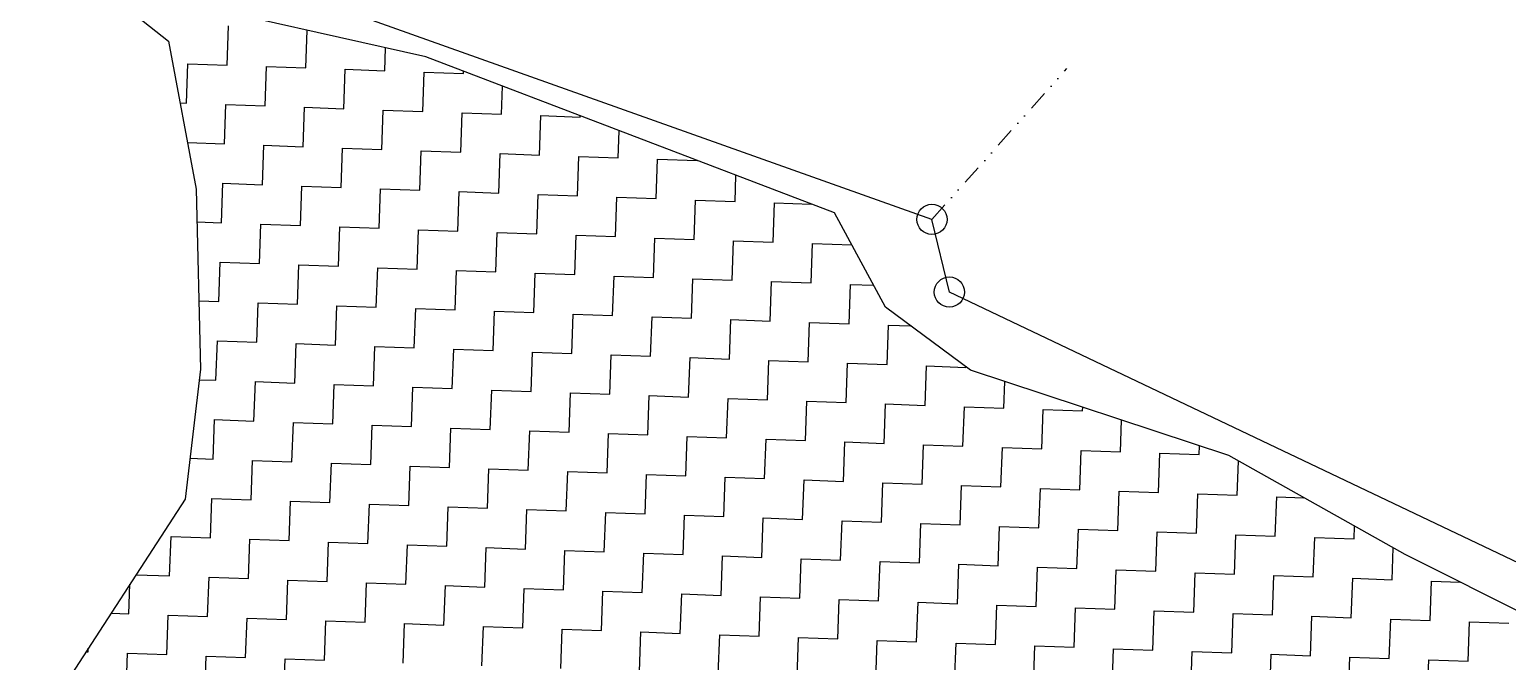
# Model space of a CAD drawing. Header units: metres. Extents: x 287345 to 291891, y 1993918 to 1999987.
# Drawn here: x 291171.7 to 291549, y 1997480.4 to 1997641.6 of the extents above; entities that cross this region are included whole.
import ezdxf

# ---------------------------------------------------------------- set-up
doc = ezdxf.new("R2010")
doc.units = ezdxf.units.M
doc.header["$MEASUREMENT"] = 0
doc.linetypes.add('DIVIDE', pattern=[1.25, 0.5, -0.25, 0, -0.25, 0, -0.25])
for name, color, linetype in [('POLY_HATCH', 12, 'Continuous'), ('V_BOUND_LINE', 7, 'Continuous'), ('V_DIVIDE_LINE', 7, 'DIVIDE')]:
    doc.layers.add(name, color=color, linetype=linetype)

msp = doc.modelspace()

# ---------------------------------------------------------------- linework, layer by layer
for centre in [(291402.09, 1997593.19), (291406.55, 1997574.65)]:
    msp.add_circle(centre, 3.85)
at = {"layer": 'POLY_HATCH'}
for p, q in [((291186.95, 1997654.68), (291207.24, 1997638.67)), ((291272.93, 1997634.65), (291228.79, 1997644.55)), ((291207.24, 1997638.67), (291214.24, 1997600.9)), ((291377.19, 1997594.83), (291272.93, 1997634.65)), ((291214.24, 1997600.9), (291215.4, 1997555.01)), ((291390.24, 1997570.75), (291377.19, 1997594.83)), ((291411.92, 1997554.69), (291390.24, 1997570.75)), ((291215.4, 1997555.01), (291211.45, 1997521.8)), ((291477.89, 1997532.9), (291411.92, 1997554.69)), ((291522.88, 1997507.69), (291477.89, 1997532.9)), ((291211.45, 1997521.8), (291171.74, 1997460.67)), ((291555.67, 1997491.24), (291522.88, 1997507.69))]:
    msp.add_line(p, q, dxfattribs=at)
at = {"layer": 'POLY_HATCH', "linetype": 'Continuous'}
for p, q in [((291222.18, 1997632.57), (291222.54, 1997642.62)), ((291242.29, 1997631.86), (291242.63, 1997641.45)), ((291262.4, 1997631.15), (291262.6, 1997636.97)), ((291211.77, 1997622.87), (291212.13, 1997632.92)), ((291212.13, 1997632.92), (291222.18, 1997632.57)), ((291231.88, 1997622.16), (291232.24, 1997632.21)), ((291232.24, 1997632.21), (291242.29, 1997631.86)), ((291251.99, 1997621.45), (291252.34, 1997631.5)), ((291252.34, 1997631.5), (291262.4, 1997631.15)), ((291272.1, 1997620.74), (291272.45, 1997630.79)), ((291272.45, 1997630.79), (291282.51, 1997630.43)), ((291282.51, 1997630.43), (291282.53, 1997630.98)), ((291292.21, 1997620.02), (291292.46, 1997627.19)), ((291210.16, 1997622.93), (291211.77, 1997622.87)), ((291221.47, 1997612.46), (291221.83, 1997622.51)), ((291221.83, 1997622.51), (291231.88, 1997622.16)), ((291241.58, 1997611.75), (291241.93, 1997621.8)), ((291241.93, 1997621.8), (291251.99, 1997621.45)), ((291261.69, 1997611.04), (291262.04, 1997621.09)), ((291262.04, 1997621.09), (291272.1, 1997620.74)), ((291281.8, 1997610.33), (291282.15, 1997620.38)), ((291282.15, 1997620.38), (291292.21, 1997620.02)), ((291301.91, 1997609.61), (291302.26, 1997619.67)), ((291302.26, 1997619.67), (291312.32, 1997619.31)), ((291312.32, 1997619.31), (291312.33, 1997619.6)), ((291322.01, 1997608.9), (291322.26, 1997615.81)), ((291212.04, 1997612.79), (291221.47, 1997612.46)), ((291231.17, 1997602.05), (291231.52, 1997612.1)), ((291231.52, 1997612.1), (291241.58, 1997611.75)), ((291251.28, 1997601.34), (291251.63, 1997611.39)), ((291251.63, 1997611.39), (291261.69, 1997611.04)), ((291271.39, 1997600.63), (291271.74, 1997610.68)), ((291271.74, 1997610.68), (291281.8, 1997610.33)), ((291291.49, 1997599.92), (291291.85, 1997609.97)), ((291291.85, 1997609.97), (291301.91, 1997609.61)), ((291311.6, 1997599.2), (291311.96, 1997609.26)), ((291311.96, 1997609.26), (291322.01, 1997608.9)), ((291331.71, 1997598.49), (291332.07, 1997608.55)), ((291332.07, 1997608.55), (291342.12, 1997608.19)), ((291342.12, 1997608.19), (291342.12, 1997608.22)), ((291351.82, 1997597.78), (291352.06, 1997604.43)), ((291220.76, 1997592.35), (291221.11, 1997602.41)), ((291221.11, 1997602.41), (291231.17, 1997602.05)), ((291240.87, 1997591.64), (291241.22, 1997601.69)), ((291241.22, 1997601.69), (291251.28, 1997601.34)), ((291260.98, 1997590.93), (291261.33, 1997600.98)), ((291261.33, 1997600.98), (291271.39, 1997600.63)), ((291281.08, 1997590.22), (291281.44, 1997600.27)), ((291281.44, 1997600.27), (291291.49, 1997599.92)), ((291301.19, 1997589.5), (291301.55, 1997599.56)), ((291301.55, 1997599.56), (291311.6, 1997599.2)), ((291321.3, 1997588.79), (291321.66, 1997598.85)), ((291321.66, 1997598.85), (291331.71, 1997598.49)), ((291341.41, 1997588.08), (291341.77, 1997598.14)), ((291341.77, 1997598.14), (291351.82, 1997597.78)), ((291361.52, 1997587.37), (291361.88, 1997597.42)), ((291361.88, 1997597.42), (291371.27, 1997597.09)), ((291214.45, 1997592.57), (291220.76, 1997592.35)), ((291230.46, 1997581.94), (291230.81, 1997592)), ((291230.81, 1997592), (291240.87, 1997591.64)), ((291250.57, 1997581.23), (291250.92, 1997591.28)), ((291250.92, 1997591.28), (291260.98, 1997590.93)), ((291270.67, 1997580.52), (291271.03, 1997590.57)), ((291271.03, 1997590.57), (291281.08, 1997590.22)), ((291290.78, 1997579.81), (291291.14, 1997589.86)), ((291291.14, 1997589.86), (291301.19, 1997589.5)), ((291310.89, 1997579.09), (291311.25, 1997589.15)), ((291311.25, 1997589.15), (291321.3, 1997588.79)), ((291331, 1997578.38), (291331.36, 1997588.44)), ((291331.36, 1997588.44), (291341.41, 1997588.08)), ((291351.11, 1997577.67), (291351.47, 1997587.73)), ((291351.47, 1997587.73), (291361.52, 1997587.37)), ((291371.22, 1997576.96), (291371.58, 1997587.01)), ((291371.58, 1997587.01), (291381.62, 1997586.66)), ((291220.05, 1997572.24), (291220.4, 1997582.3)), ((291220.4, 1997582.3), (291230.46, 1997581.94)), ((291240.16, 1997571.53), (291240.51, 1997581.59)), ((291240.51, 1997581.59), (291250.57, 1997581.23)), ((291260.26, 1997570.82), (291260.62, 1997580.87)), ((291260.62, 1997580.87), (291270.67, 1997580.52)), ((291280.37, 1997570.11), (291280.73, 1997580.16)), ((291280.73, 1997580.16), (291290.78, 1997579.81)), ((291300.48, 1997569.4), (291300.84, 1997579.45)), ((291300.84, 1997579.45), (291310.89, 1997579.09)), ((291320.59, 1997568.68), (291320.95, 1997578.74)), ((291320.95, 1997578.74), (291331, 1997578.38)), ((291340.7, 1997567.97), (291341.06, 1997578.03)), ((291341.06, 1997578.03), (291351.11, 1997577.67)), ((291360.81, 1997567.26), (291361.16, 1997577.32)), ((291361.16, 1997577.32), (291371.22, 1997576.96)), ((291380.92, 1997566.55), (291381.27, 1997576.6)), ((291381.27, 1997576.6), (291387.18, 1997576.4)), ((291214.96, 1997572.42), (291220.05, 1997572.24)), ((291229.74, 1997561.83), (291230.1, 1997571.89)), ((291230.1, 1997571.89), (291240.16, 1997571.53)), ((291249.85, 1997561.12), (291250.21, 1997571.17)), ((291250.21, 1997571.17), (291260.26, 1997570.82)), ((291269.96, 1997560.41), (291270.32, 1997570.46)), ((291270.32, 1997570.46), (291280.37, 1997570.11)), ((291290.07, 1997559.7), (291290.43, 1997569.75)), ((291290.43, 1997569.75), (291300.48, 1997569.4)), ((291310.18, 1997558.99), (291310.54, 1997569.04)), ((291310.54, 1997569.04), (291320.59, 1997568.68)), ((291330.29, 1997558.27), (291330.65, 1997568.33)), ((291330.65, 1997568.33), (291340.7, 1997567.97)), ((291350.4, 1997557.56), (291350.75, 1997567.62)), ((291350.75, 1997567.62), (291360.81, 1997567.26)), ((291370.51, 1997556.85), (291370.86, 1997566.91)), ((291370.86, 1997566.91), (291380.92, 1997566.55)), ((291390.62, 1997556.14), (291390.97, 1997566.19)), ((291390.97, 1997566.19), (291396.66, 1997565.99)), ((291219.33, 1997552.13), (291219.69, 1997562.19)), ((291219.69, 1997562.19), (291229.74, 1997561.83)), ((291239.44, 1997551.42), (291239.8, 1997561.48)), ((291239.8, 1997561.48), (291249.85, 1997561.12)), ((291259.55, 1997550.71), (291259.91, 1997560.76)), ((291259.91, 1997560.76), (291269.96, 1997560.41)), ((291279.66, 1997550), (291280.02, 1997560.05)), ((291280.02, 1997560.05), (291290.07, 1997559.7)), ((291299.77, 1997549.29), (291300.13, 1997559.34)), ((291300.13, 1997559.34), (291310.18, 1997558.99)), ((291319.88, 1997548.58), (291320.24, 1997558.63)), ((291320.24, 1997558.63), (291330.29, 1997558.27)), ((291339.99, 1997547.86), (291340.34, 1997557.92)), ((291340.34, 1997557.92), (291350.4, 1997557.56)), ((291360.1, 1997547.15), (291360.45, 1997557.21)), ((291360.45, 1997557.21), (291370.51, 1997556.85)), ((291380.21, 1997546.44), (291380.56, 1997556.5)), ((291380.56, 1997556.5), (291390.62, 1997556.14)), ((291400.32, 1997545.73), (291400.67, 1997555.78)), ((291400.67, 1997555.78), (291410.73, 1997555.43)), ((291410.73, 1997555.43), (291410.73, 1997555.57)), ((291215.08, 1997552.28), (291219.33, 1997552.13)), ((291229.03, 1997541.72), (291229.39, 1997551.78)), ((291229.39, 1997551.78), (291239.44, 1997551.42)), ((291249.14, 1997541.01), (291249.5, 1997551.07)), ((291249.5, 1997551.07), (291259.55, 1997550.71)), ((291269.25, 1997540.3), (291269.61, 1997550.35)), ((291269.61, 1997550.35), (291279.66, 1997550)), ((291420.42, 1997545.02), (291420.66, 1997551.81)), ((291289.36, 1997539.59), (291289.72, 1997549.64)), ((291289.72, 1997549.64), (291299.77, 1997549.29)), ((291309.47, 1997538.88), (291309.82, 1997548.93)), ((291309.82, 1997548.93), (291319.88, 1997548.58)), ((291329.58, 1997538.17), (291329.93, 1997548.22)), ((291329.93, 1997548.22), (291339.99, 1997547.86)), ((291349.69, 1997537.45), (291350.04, 1997547.51)), ((291350.04, 1997547.51), (291360.1, 1997547.15)), ((291369.8, 1997536.74), (291370.15, 1997546.8)), ((291370.15, 1997546.8), (291380.21, 1997546.44)), ((291389.91, 1997536.03), (291390.26, 1997546.08)), ((291390.26, 1997546.08), (291400.32, 1997545.73)), ((291410.01, 1997535.32), (291410.37, 1997545.37)), ((291410.37, 1997545.37), (291420.42, 1997545.02)), ((291430.12, 1997534.61), (291430.48, 1997544.66)), ((291430.48, 1997544.66), (291440.53, 1997544.31)), ((291440.53, 1997544.31), (291440.57, 1997545.23)), ((291218.62, 1997532.02), (291218.98, 1997542.08)), ((291218.98, 1997542.08), (291229.03, 1997541.72)), ((291238.73, 1997531.31), (291239.09, 1997541.37)), ((291239.09, 1997541.37), (291249.14, 1997541.01)), ((291258.84, 1997530.6), (291259.2, 1997540.66)), ((291259.2, 1997540.66), (291269.25, 1997540.3)), ((291278.95, 1997529.89), (291279.31, 1997539.94)), ((291279.31, 1997539.94), (291289.36, 1997539.59)), ((291299.06, 1997529.18), (291299.41, 1997539.23)), ((291299.41, 1997539.23), (291309.47, 1997538.88)), ((291450.23, 1997533.9), (291450.52, 1997541.95)), ((291319.17, 1997528.47), (291319.52, 1997538.52)), ((291319.52, 1997538.52), (291329.58, 1997538.17)), ((291339.28, 1997527.75), (291339.63, 1997537.81)), ((291339.63, 1997537.81), (291349.69, 1997537.45)), ((291359.39, 1997527.04), (291359.74, 1997537.1)), ((291359.74, 1997537.1), (291369.8, 1997536.74)), ((291379.49, 1997526.33), (291379.85, 1997536.39)), ((291379.85, 1997536.39), (291389.91, 1997536.03)), ((291399.6, 1997525.62), (291399.96, 1997535.67)), ((291399.96, 1997535.67), (291410.01, 1997535.32)), ((291470.34, 1997533.18), (291470.42, 1997535.37)), ((291212.69, 1997532.23), (291218.62, 1997532.02)), ((291228.32, 1997521.61), (291228.68, 1997531.67)), ((291228.68, 1997531.67), (291238.73, 1997531.31)), ((291419.71, 1997524.91), (291420.07, 1997534.96)), ((291420.07, 1997534.96), (291430.12, 1997534.61)), ((291439.82, 1997524.2), (291440.18, 1997534.25)), ((291440.18, 1997534.25), (291450.23, 1997533.9)), ((291459.93, 1997523.49), (291460.29, 1997533.54)), ((291460.29, 1997533.54), (291470.34, 1997533.18)), ((291480.04, 1997522.77), (291480.35, 1997531.53)), ((291248.43, 1997520.9), (291248.79, 1997530.96)), ((291248.79, 1997530.96), (291258.84, 1997530.6)), ((291268.54, 1997520.19), (291268.9, 1997530.25)), ((291268.9, 1997530.25), (291278.95, 1997529.89)), ((291288.65, 1997519.48), (291289, 1997529.53)), ((291289, 1997529.53), (291299.06, 1997529.18)), ((291308.76, 1997518.77), (291309.11, 1997528.82)), ((291309.11, 1997528.82), (291319.17, 1997528.47)), ((291328.87, 1997518.06), (291329.22, 1997528.11)), ((291329.22, 1997528.11), (291339.28, 1997527.75)), ((291348.98, 1997517.34), (291349.33, 1997527.4)), ((291349.33, 1997527.4), (291359.39, 1997527.04)), ((291369.08, 1997516.63), (291369.44, 1997526.69)), ((291369.44, 1997526.69), (291379.49, 1997526.33)), ((291389.19, 1997515.92), (291389.55, 1997525.98)), ((291389.55, 1997525.98), (291399.6, 1997525.62)), ((291409.3, 1997515.21), (291409.66, 1997525.26)), ((291409.66, 1997525.26), (291419.71, 1997524.91)), ((291429.41, 1997514.5), (291429.77, 1997524.55)), ((291429.77, 1997524.55), (291439.82, 1997524.2)), ((291449.52, 1997513.79), (291449.88, 1997523.84)), ((291449.88, 1997523.84), (291459.93, 1997523.49)), ((291217.91, 1997511.92), (291218.27, 1997521.97)), ((291218.27, 1997521.97), (291228.32, 1997521.61)), ((291238.02, 1997511.2), (291238.38, 1997521.26)), ((291238.38, 1997521.26), (291248.43, 1997520.9)), ((291258.13, 1997510.49), (291258.49, 1997520.55)), ((291258.49, 1997520.55), (291268.54, 1997520.19)), ((291469.63, 1997513.08), (291469.99, 1997523.13)), ((291469.99, 1997523.13), (291480.04, 1997522.77)), ((291489.74, 1997512.36), (291490.09, 1997522.42)), ((291490.09, 1997522.42), (291497.04, 1997522.17)), ((291278.24, 1997509.78), (291278.59, 1997519.84)), ((291278.59, 1997519.84), (291288.65, 1997519.48)), ((291298.35, 1997509.07), (291298.7, 1997519.12)), ((291298.7, 1997519.12), (291308.76, 1997518.77)), ((291318.46, 1997508.36), (291318.81, 1997518.41)), ((291318.81, 1997518.41), (291328.87, 1997518.06)), ((291338.57, 1997507.65), (291338.92, 1997517.7)), ((291338.92, 1997517.7), (291348.98, 1997517.34)), ((291358.67, 1997506.93), (291359.03, 1997516.99)), ((291359.03, 1997516.99), (291369.08, 1997516.63)), ((291378.78, 1997506.22), (291379.14, 1997516.28)), ((291379.14, 1997516.28), (291389.19, 1997515.92)), ((291398.89, 1997505.51), (291399.25, 1997515.57)), ((291399.25, 1997515.57), (291409.3, 1997515.21)), ((291419, 1997504.8), (291419.36, 1997514.85)), ((291419.36, 1997514.85), (291429.41, 1997514.5)), ((291439.11, 1997504.09), (291439.47, 1997514.14)), ((291439.47, 1997514.14), (291449.52, 1997513.79)), ((291459.22, 1997503.38), (291459.57, 1997513.43)), ((291459.57, 1997513.43), (291469.63, 1997513.08)), ((291479.33, 1997502.66), (291479.68, 1997512.72)), ((291479.68, 1997512.72), (291489.74, 1997512.36)), ((291509.85, 1997511.65), (291509.96, 1997514.93)), ((291207.5, 1997502.22), (291207.86, 1997512.27)), ((291207.86, 1997512.27), (291217.91, 1997511.92)), ((291227.61, 1997501.5), (291227.97, 1997511.56)), ((291227.97, 1997511.56), (291238.02, 1997511.2)), ((291247.72, 1997500.79), (291248.07, 1997510.85)), ((291248.07, 1997510.85), (291258.13, 1997510.49)), ((291267.83, 1997500.08), (291268.18, 1997510.14)), ((291268.18, 1997510.14), (291278.24, 1997509.78)), ((291287.94, 1997499.37), (291288.29, 1997509.42)), ((291288.29, 1997509.42), (291298.35, 1997509.07)), ((291308.05, 1997498.66), (291308.4, 1997508.71)), ((291308.4, 1997508.71), (291318.46, 1997508.36)), ((291499.44, 1997501.95), (291499.79, 1997512.01)), ((291499.79, 1997512.01), (291509.85, 1997511.65)), ((291519.55, 1997501.24), (291519.83, 1997509.4)), ((291328.16, 1997497.95), (291328.51, 1997508)), ((291328.51, 1997508), (291338.57, 1997507.65)), ((291348.26, 1997497.24), (291348.62, 1997507.29)), ((291348.62, 1997507.29), (291358.67, 1997506.93)), ((291368.37, 1997496.52), (291368.73, 1997506.58)), ((291368.73, 1997506.58), (291378.78, 1997506.22)), ((291388.48, 1997495.81), (291388.84, 1997505.87)), ((291388.84, 1997505.87), (291398.89, 1997505.51)), ((291408.59, 1997495.1), (291408.95, 1997505.16)), ((291408.95, 1997505.16), (291419, 1997504.8)), ((291198.92, 1997502.52), (291207.5, 1997502.22)), ((291217.2, 1997491.81), (291217.56, 1997501.86)), ((291217.56, 1997501.86), (291227.61, 1997501.5)), ((291428.7, 1997494.39), (291429.06, 1997504.44)), ((291429.06, 1997504.44), (291439.11, 1997504.09)), ((291448.81, 1997493.68), (291449.16, 1997503.73)), ((291449.16, 1997503.73), (291459.22, 1997503.38)), ((291468.92, 1997492.97), (291469.27, 1997503.02)), ((291469.27, 1997503.02), (291479.33, 1997502.66)), ((291489.03, 1997492.25), (291489.38, 1997502.31)), ((291489.38, 1997502.31), (291499.44, 1997501.95)), ((291509.14, 1997491.54), (291509.49, 1997501.6)), ((291509.49, 1997501.6), (291519.55, 1997501.24)), ((291197.09, 1997492.52), (291197.36, 1997500.11)), ((291237.31, 1997491.09), (291237.66, 1997501.15)), ((291237.66, 1997501.15), (291247.72, 1997500.79)), ((291257.42, 1997490.38), (291257.77, 1997500.44)), ((291257.77, 1997500.44), (291267.83, 1997500.08)), ((291277.53, 1997489.67), (291277.88, 1997499.73)), ((291277.88, 1997499.73), (291287.94, 1997499.37)), ((291297.64, 1997488.96), (291297.99, 1997499.01)), ((291297.99, 1997499.01), (291308.05, 1997498.66)), ((291317.74, 1997488.25), (291318.1, 1997498.3)), ((291318.1, 1997498.3), (291328.16, 1997497.95)), ((291337.85, 1997487.54), (291338.21, 1997497.59)), ((291338.21, 1997497.59), (291348.26, 1997497.24)), ((291529.24, 1997490.83), (291529.6, 1997500.89)), ((291529.6, 1997500.89), (291536.96, 1997500.63)), ((291357.96, 1997486.83), (291358.32, 1997496.88)), ((291358.32, 1997496.88), (291368.37, 1997496.52)), ((291378.07, 1997486.11), (291378.43, 1997496.17)), ((291378.43, 1997496.17), (291388.48, 1997495.81)), ((291398.18, 1997485.4), (291398.54, 1997495.46)), ((291398.54, 1997495.46), (291408.59, 1997495.1)), ((291418.29, 1997484.69), (291418.65, 1997494.75)), ((291418.65, 1997494.75), (291428.7, 1997494.39)), ((291438.4, 1997483.98), (291438.75, 1997494.03)), ((291438.75, 1997494.03), (291448.81, 1997493.68)), ((291192.53, 1997492.68), (291197.09, 1997492.52)), ((291206.79, 1997482.11), (291207.15, 1997492.16)), ((291207.15, 1997492.16), (291217.2, 1997491.81)), ((291226.9, 1997481.4), (291227.25, 1997491.45)), ((291227.25, 1997491.45), (291237.31, 1997491.09)), ((291247.01, 1997480.68), (291247.36, 1997490.74)), ((291247.36, 1997490.74), (291257.42, 1997490.38)), ((291267.12, 1997479.97), (291267.47, 1997490.03)), ((291267.47, 1997490.03), (291277.53, 1997489.67)), ((291458.51, 1997483.27), (291458.86, 1997493.32)), ((291458.86, 1997493.32), (291468.92, 1997492.97)), ((291478.62, 1997482.56), (291478.97, 1997492.61)), ((291478.97, 1997492.61), (291489.03, 1997492.25)), ((291498.73, 1997481.84), (291499.08, 1997491.9)), ((291499.08, 1997491.9), (291509.14, 1997491.54)), ((291518.83, 1997481.13), (291519.19, 1997491.19)), ((291519.19, 1997491.19), (291529.24, 1997490.83)), ((291538.94, 1997480.42), (291539.3, 1997490.48)), ((291539.3, 1997490.48), (291549.35, 1997490.12)), ((291287.23, 1997479.26), (291287.58, 1997489.32)), ((291287.58, 1997489.32), (291297.64, 1997488.96)), ((291307.33, 1997478.55), (291307.69, 1997488.6)), ((291307.69, 1997488.6), (291317.74, 1997488.25)), ((291327.44, 1997477.84), (291327.8, 1997487.89)), ((291327.8, 1997487.89), (291337.85, 1997487.54)), ((291347.55, 1997477.13), (291347.91, 1997487.18)), ((291347.91, 1997487.18), (291357.96, 1997486.83)), ((291367.66, 1997476.41), (291368.02, 1997486.47)), ((291368.02, 1997486.47), (291378.07, 1997486.11)), ((291186.14, 1997482.84), (291186.68, 1997482.82)), ((291186.68, 1997482.82), (291186.71, 1997483.72)), ((291196.38, 1997472.41), (291196.74, 1997482.46)), ((291196.74, 1997482.46), (291206.79, 1997482.11)), ((291387.77, 1997475.7), (291388.13, 1997485.76)), ((291388.13, 1997485.76), (291398.18, 1997485.4)), ((291407.88, 1997474.99), (291408.24, 1997485.05)), ((291408.24, 1997485.05), (291418.29, 1997484.69)), ((291427.99, 1997474.28), (291428.34, 1997484.33)), ((291428.34, 1997484.33), (291438.4, 1997483.98)), ((291448.1, 1997473.57), (291448.45, 1997483.62)), ((291448.45, 1997483.62), (291458.51, 1997483.27)), ((291468.21, 1997472.86), (291468.56, 1997482.91)), ((291468.56, 1997482.91), (291478.62, 1997482.56)), ((291216.49, 1997471.7), (291216.84, 1997481.75)), ((291216.84, 1997481.75), (291226.9, 1997481.4)), ((291236.6, 1997470.99), (291236.95, 1997481.04)), ((291236.95, 1997481.04), (291247.01, 1997480.68)), ((291488.32, 1997472.15), (291488.67, 1997482.2)), ((291488.67, 1997482.2), (291498.73, 1997481.84)), ((291508.42, 1997471.43), (291508.78, 1997481.49)), ((291508.78, 1997481.49), (291518.83, 1997481.13)), ((291528.53, 1997470.72), (291528.89, 1997480.78)), ((291528.89, 1997480.78), (291538.94, 1997480.42))]:
    msp.add_line(p, q, dxfattribs=at)
at = {"layer": 'V_BOUND_LINE'}
for p, q in [((291402.09, 1997593.19), (291222.65, 1997657.04)), ((291406.55, 1997574.65), (291402.09, 1997593.19)), ((291590.72, 1997486.98), (291406.55, 1997574.65))]:
    msp.add_line(p, q, dxfattribs=at)
at = {"layer": 'V_DIVIDE_LINE', "ltscale": 10}
msp.add_line((291402.09, 1997593.19), (291436.56, 1997631.74), dxfattribs=at)

doc.saveas('drawing.dxf')
